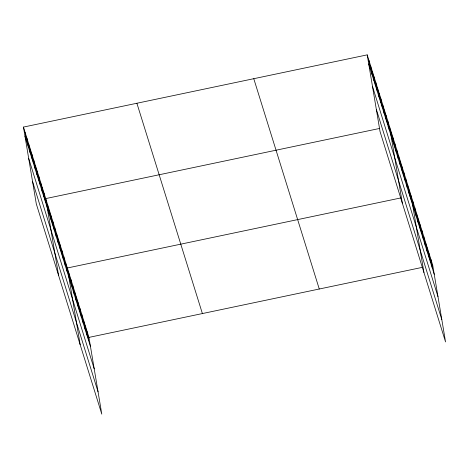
<?xml version="1.0" encoding="UTF-8"?>
<svg xmlns="http://www.w3.org/2000/svg" width="469" height="469" viewBox="0 0 469 469"><rect width="100%" height="100%" fill="white"/><g stroke="black" fill="none" stroke-linecap="round" stroke-linejoin="round"><path stroke-width="0.7" d="M23.45 127.081L88.946 337.393L101.791 414.133L36.289 203.822L23.45 127.081L367.209 54.867L432.711 265.178L445.55 341.919L380.054 131.607L367.209 54.867M379.169 128.541L45.722 198.592L58.561 275.326M388.103 126.665L389.481 126.372L402.32 203.112M400.784 197.941L67.337 267.992L80.176 344.727M409.718 196.065L411.096 195.778L423.935 272.512M88.946 337.393L422.393 267.348M431.333 265.472L432.711 265.178M368.74 63.989L434.235 274.301M372.468 86.302L437.97 296.613M376.32 109.289L441.816 319.606M253.77 78.698L319.266 289.01M136.889 103.25L202.391 313.562M24.974 136.203L90.476 346.515M28.709 158.516L94.21 368.827M32.554 181.509L98.056 391.82M430.905 259.398L432.436 268.52M429.106 253.612L430.63 262.734M427.306 247.831L428.83 256.948M425.506 242.045L427.03 251.167M423.7 236.265L425.231 245.381M421.901 230.478L423.425 239.6M420.101 224.692L421.625 233.814M418.301 218.912L419.825 228.034M416.495 213.125L418.026 222.247M414.696 207.345L416.226 216.467M412.896 201.559L414.42 210.681M409.29 189.992L410.821 199.114M407.491 184.211L409.021 193.334M405.691 178.425L407.215 187.547M403.891 172.645L405.415 181.761M402.085 166.858L403.616 175.981M400.286 161.078L401.816 170.194M398.486 155.292L400.01 164.414M396.686 149.505L398.21 158.628M394.886 143.725L396.411 152.847M393.081 137.939L394.611 147.061M391.281 132.158L392.805 141.28M387.769 120.873L389.293 129.995M386.051 115.374L387.582 124.496M384.34 109.875L385.87 118.991M382.628 104.37L384.152 113.492M380.916 98.871L382.44 107.993M379.204 93.372L380.728 102.494M377.486 87.873L379.016 96.989M375.775 82.368L377.305 91.49M374.063 76.869L375.587 85.991M372.351 71.37L373.875 80.492M370.639 65.871L372.163 74.987M368.921 60.366L370.451 69.488M87.146 331.612L88.676 340.734M85.346 325.826L86.871 334.948M83.546 320.046L85.071 329.168M81.741 314.259L83.271 323.381M79.941 308.479L81.471 317.601M78.141 302.693L79.666 311.815M76.341 296.912L77.866 306.034M74.536 291.126L76.066 300.248M72.736 285.345L74.266 294.462M70.936 279.559L72.46 288.681M69.136 273.779L70.661 282.895M65.531 262.206L67.061 271.328M63.731 256.426L65.255 265.548M61.931 250.639L63.456 259.762M60.132 244.859L61.656 253.981M58.326 239.073L59.856 248.195M56.526 233.292L58.05 242.414M54.726 227.506L56.251 236.628M52.927 221.726L54.451 230.848M51.121 215.939L52.651 225.061M49.321 210.159L50.845 219.275M47.521 204.373L49.046 213.495M44.004 193.087L45.534 202.209M42.292 187.588L43.822 196.71M40.58 182.089L42.104 191.211M38.868 176.59L40.393 185.706M37.157 171.085L38.681 180.207M35.439 165.586L36.969 174.708M33.727 160.087L35.257 169.209M32.015 154.588L33.539 163.704M30.303 149.083L31.828 158.205M28.591 143.584L30.116 152.706M26.874 138.085L28.404 147.207M25.162 132.586L26.692 141.702"/></g></svg>
